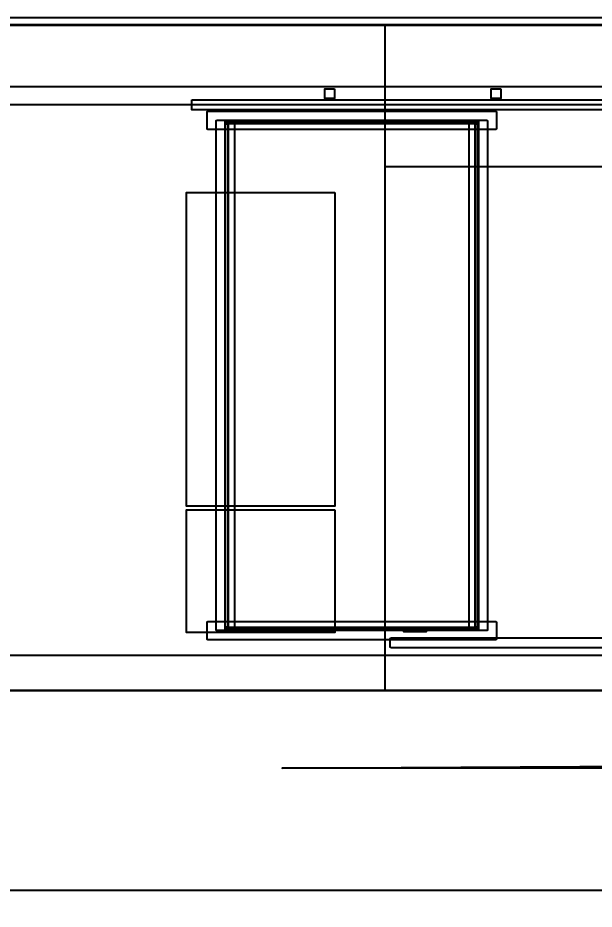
# Model space of a CAD drawing. Header units: metres. Extents: x 292.5 to 342.7, y -1 to 8.9.
# Drawn here: x 335.096 to 337.692, y -0.985 to 3.032 of the extents above; entities that cross this region are included whole.
import ezdxf

# ---------------------------------------------------------------- set-up
doc = ezdxf.new("R2010")
doc.units = ezdxf.units.M
doc.layers.add('COTAS', color=4, linetype='Continuous')
doc.layers.add('VISTA', color=8, linetype='Continuous')
doc.dimstyles.get("Standard").update_dxf_attribs({"dimtxt": 2.5, "dimasz": 2.5, "dimexe": 1.25, "dimexo": 0.625, "dimtad": 1, "dimcen": 2.5, "dimazin": 3, "dimtfac": 1, "dimtmove": 0, "dimatfit": 3})

# ---------------------------------------------------------------- blocks, each defined once
blk = doc.blocks.new('_CLOSEDFILLED')
at = {"color": 0, "linetype": 'BYBLOCK'}
blk.add_solid([(-1, 0.164), (0, 0), (-1, -0.164)], dxfattribs=at)
blk = doc.blocks.new('*D2')
for p, q in [((334, 0), (334, -0.9)), ((342, 0), (342, -0.9)), ((334.09, -0.9), (337.935, -0.9)), ((338.065, -0.9), (341.91, -0.9))]:
    blk.add_line(p, q)
at = {"layer": 'Defpoints'}
for p in [(334, 0), (342, 0), (334, -0.9)]:
    blk.add_point(p, dxfattribs=at)
at = {"layer": 'COTAS', "xscale": 0.09, "yscale": 0.09, "rotation": 180}
blk.add_blockref('_CLOSEDFILLED', (334, -0.9), dxfattribs=at)
at = {"layer": 'COTAS', "xscale": 0.09, "yscale": 0.09}
blk.add_blockref('_CLOSEDFILLED', (342, -0.9), dxfattribs=at)
at = {"layer": 'COTAS', "insert": (338, -0.9), "char_height": 0.13, "attachment_point": 5}
blk.add_mtext('8', dxfattribs=at)

msp = doc.modelspace()

# ---------------------------------------------------------------- linework, layer by layer
at = {"layer": 'VISTA'}
msp.add_line((332.5, 0), (342.7, 0), dxfattribs=at)
for points in [[(342, 3.2), (342, 3), (334, 3), (334, 3.2), (342, 3.2)], [(333.925, 3.0325), (342.075, 3.0325), (342.075, 2.9975), (333.925, 2.9975), (333.925, 3.0325)], [(333.94, 2.9955), (333.9445, 3), (342.0555, 3), (342.06, 2.9955), (342.06, 2.7245), (342.0555, 2.72), (333.9445, 2.72), (333.94, 2.7245), (333.94, 2.9955)], [(334, 2.9955), (334.0019, 2.9992), (341.9955, 3), (341.9992, 2.9981), (342, 0.0045), (341.9981, 0.0008), (334.0045, 0), (334, 0.0045), (334, 2.9955)], [(334, 2.9955), (334.0045, 3), (341.9955, 3), (342, 2.9955), (342, 2.6445), (341.9955, 2.64), (334.0045, 2.64), (334, 2.6445), (334, 2.9955)], [(334.0013, 2.9987), (336.7487, 2.9987), (336.7487, 0.0013), (334.0045, 0), (334, 0.0045), (334.0013, 2.9987)], [(336.75, 2.9955), (336.7545, 3), (339.2455, 3), (339.25, 2.9955), (339.25, 2.3645), (339.2455, 2.36), (336.7545, 2.36), (336.75, 2.3645), (336.75, 2.9955)], [(336.5219, 2.7119), (336.5219, 2.6681), (336.4781, 2.6681), (336.4781, 2.7119), (336.5219, 2.7119)], [(337.2719, 2.7119), (337.2719, 2.6681), (337.2281, 2.6681), (337.2281, 2.7119), (337.2719, 2.7119)], [(335.88, 2.6625), (340.12, 2.6625), (340.12, 2.6175), (335.88, 2.6175), (335.88, 2.6625)], [(335.952, 2.611), (337.248, 2.611), (337.2508, 2.6098), (337.252, 2.607), (337.252, 2.533), (337.2508, 2.5302), (337.248, 2.529), (335.952, 2.529), (335.9492, 2.5302), (335.948, 2.533), (335.9487, 2.6093), (335.952, 2.611)], [(335.9497, 2.6093), (335.9502, 2.6095), (335.9495, 2.6095), (335.9497, 2.6093)], [(337.2505, 2.6095), (337.2498, 2.6095), (337.2503, 2.6093), (337.2505, 2.6095)], [(335.9497, 2.5307), (335.9495, 2.5312), (335.9495, 2.5305), (335.9497, 2.5307)], [(335.993, 2.57), (336.067, 2.57), (336.071, 2.566), (336.071, 0.274), (336.067, 0.27), (335.993, 0.27), (335.9902, 0.2712), (335.989, 0.274), (335.9897, 2.5683), (335.993, 2.57)], [(335.9907, 2.5683), (335.9912, 2.5685), (335.9905, 2.5685), (335.9907, 2.5683)], [(337.17, 2.57), (337.17, 2.558), (336.03, 2.558), (336.03, 2.57), (337.17, 2.57)], [(336.03, 2.57), (337.17, 2.57), (337.17, 0.27), (336.03, 0.27), (336.03, 2.57)], [(337.17, 2.57), (337.17, 2.558), (336.03, 2.558), (336.03, 2.57), (337.17, 2.57)], [(336.042, 2.558), (336.042, 0.282), (336.03, 0.282), (336.03, 2.558), (336.042, 2.558)], [(336.042, 2.558), (336.042, 0.282), (336.03, 0.282), (336.03, 2.558), (336.042, 2.558)], [(337.1683, 2.5665), (337.1683, 2.5545), (336.0317, 2.5545), (336.0317, 2.5665), (337.1683, 2.5665)], [(336.0317, 2.5665), (337.1683, 2.5665), (337.1683, 0.2735), (336.0317, 0.2735), (336.0317, 2.5665)], [(337.1683, 2.5665), (337.1683, 2.5545), (336.0317, 2.5545), (336.0317, 2.5665), (337.1683, 2.5665)], [(336.0437, 2.5545), (336.0437, 0.2854), (336.0317, 0.2854), (336.0317, 2.5545), (336.0437, 2.5545)], [(336.0437, 2.5545), (336.0437, 0.2854), (336.0317, 0.2854), (336.0317, 2.5545), (336.0437, 2.5545)], [(337.129, 2.566), (337.133, 2.57), (337.207, 2.57), (337.2098, 2.5688), (337.211, 2.566), (337.211, 0.274), (337.2098, 0.2712), (337.207, 0.27), (337.133, 0.27), (337.129, 0.274), (337.129, 2.566)], [(337.1683, 2.5545), (337.1683, 0.2854), (337.1563, 0.2854), (337.1563, 2.5545), (337.1683, 2.5545)], [(337.1683, 2.5545), (337.1683, 0.2854), (337.1563, 0.2854), (337.1563, 2.5545), (337.1683, 2.5545)], [(337.17, 2.558), (337.17, 0.282), (337.158, 0.282), (337.158, 2.558), (337.17, 2.558)], [(337.17, 2.558), (337.17, 0.282), (337.158, 0.282), (337.158, 2.558), (337.17, 2.558)], [(337.2095, 2.5685), (337.2088, 2.5685), (337.2093, 2.5683), (337.2095, 2.5685)], [(337.2503, 2.5307), (337.2498, 2.5305), (337.2505, 2.5305), (337.2503, 2.5307)], [(336.5241, 2.2441), (336.5241, 0.8309), (335.8559, 0.8309), (335.8559, 2.2441), (336.5241, 2.2441)], [(336.5241, 0.8151), (336.5241, 0.2609), (335.8559, 0.2609), (335.8559, 0.8151), (336.5241, 0.8151)], [(335.952, 0.311), (337.248, 0.311), (337.2508, 0.3098), (337.252, 0.307), (337.252, 0.233), (337.2508, 0.2302), (337.248, 0.229), (335.952, 0.229), (335.9492, 0.2302), (335.948, 0.233), (335.9487, 0.3093), (335.952, 0.311)], [(335.9497, 0.3093), (335.9502, 0.3095), (335.9495, 0.3095), (335.9497, 0.3093)], [(337.17, 0.282), (337.17, 0.27), (336.03, 0.27), (336.03, 0.282), (337.17, 0.282)], [(337.17, 0.282), (337.17, 0.27), (336.03, 0.27), (336.03, 0.282), (337.17, 0.282)], [(337.1683, 0.2854), (337.1683, 0.2735), (336.0317, 0.2735), (336.0317, 0.2854), (337.1683, 0.2854)], [(337.1683, 0.2854), (337.1683, 0.2735), (336.0317, 0.2735), (336.0317, 0.2854), (337.1683, 0.2854)], [(337.2505, 0.3095), (337.2498, 0.3095), (337.2503, 0.3093), (337.2505, 0.3095)], [(335.9907, 0.2717), (335.9905, 0.2722), (335.9905, 0.2715), (335.9907, 0.2717)], [(336.365, 0.27), (336.365, 0.264), (336.265, 0.264), (336.265, 0.27), (336.365, 0.27)], [(336.3659, 0.2735), (336.3659, 0.2675), (336.2659, 0.2675), (336.2659, 0.2735), (336.3659, 0.2735)], [(336.3659, 0.2675), (336.3659, 0.264), (336.2659, 0.264), (336.2659, 0.2675), (336.3659, 0.2675)], [(336.9341, 0.2735), (336.9341, 0.2675), (336.8341, 0.2675), (336.8341, 0.2735), (336.9341, 0.2735)], [(336.9341, 0.2675), (336.9341, 0.264), (336.8341, 0.264), (336.8341, 0.2675), (336.9341, 0.2675)], [(336.935, 0.27), (336.935, 0.264), (336.835, 0.264), (336.835, 0.27), (336.935, 0.27)], [(337.2093, 0.2717), (337.2088, 0.2715), (337.2095, 0.2715), (337.2093, 0.2717)], [(335.9497, 0.2307), (335.9495, 0.2312), (335.9495, 0.2305), (335.9497, 0.2307)], [(336.7731, 0.2315), (336.7749, 0.2357), (336.7791, 0.2375), (337.9809, 0.2375), (337.9851, 0.2357), (337.9869, 0.2315), (337.9869, 0.1985), (337.9851, 0.1943), (337.9809, 0.1925), (336.7791, 0.1925), (336.7749, 0.1943), (336.7731, 0.1985), (336.7731, 0.2315)], [(337.2503, 0.2307), (337.2498, 0.2305), (337.2505, 0.2305), (337.2503, 0.2307)], [(341.9955, 0.16), (342, 0.1555), (342, 0.0045), (341.9955, 0), (334.0045, 0), (334, 0.0045), (334.0013, 0.1587), (341.9955, 0.16)], [(341.6496, -0.32), (341.6497, -0.35), (336.2863, -0.35), (341.6496, -0.32)]]:
    msp.add_lwpolyline(points, close=True, dxfattribs=at)

# ---------------------------------------------------------------- dimensions: what is measured, and where the dimension line sits
at = {"layer": 'COTAS'}
dim = msp.add_linear_dim(base=(334, -0.9), p1=(334, 0), p2=(342, 0), dimstyle='Standard', override={"dimtxt": 0.13, "dimasz": 0.09}, dxfattribs=at)
dim.commit()
dim.dimension.update_dxf_attribs({"geometry": '*D2', "text_midpoint": (338, -0.9)})

doc.saveas('drawing.dxf')
